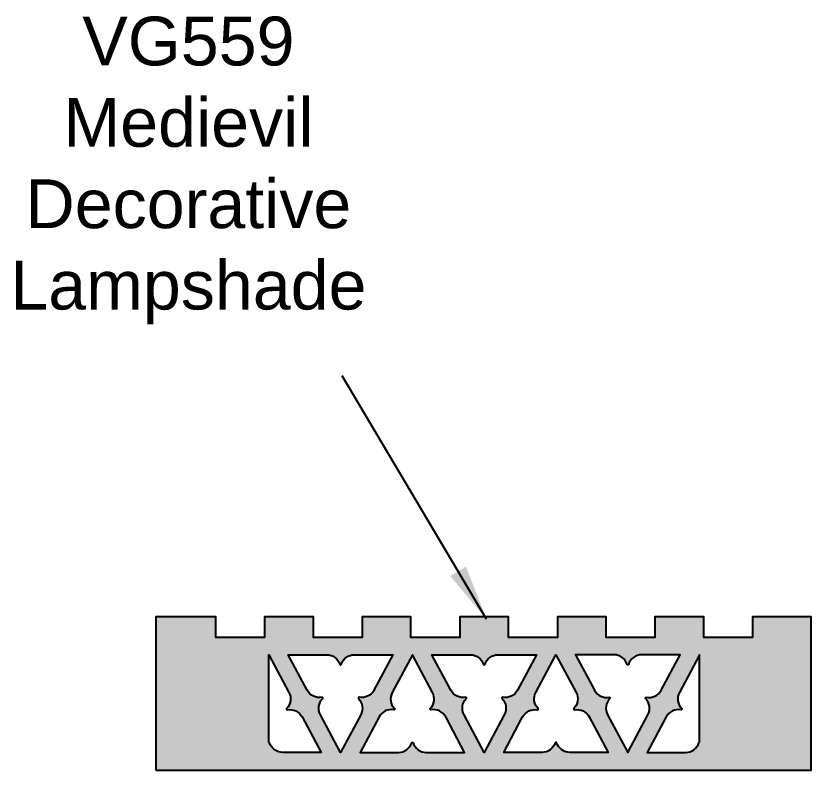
# Model space of a CAD drawing. Header units: millimetres. Extents: x -38686 to 870903, y -23218 to 232707.
# Drawn here: x 15891 to 16462, y 23475 to 24016 of the extents above; entities that cross this region are included whole.
import ezdxf

# ---------------------------------------------------------------- set-up
doc = ezdxf.new("R2010")
doc.units = ezdxf.units.MM
doc.header["$LTSCALE"] = 10
doc.layers.add('42 - Detail Hatch', color=7, linetype='Continuous')
doc.layers.add('44 - Detail Text', color=7, linetype='Continuous')
doc.styles.add('1-20', font='romans.shx', dxfattribs={"width": 0.8, "height": 35})
doc.dimstyles.new('1-20', dxfattribs={"dimtxt": 35, "dimasz": 40, "dimexe": 40, "dimexo": 40, "dimgap": 40, "dimtad": 1, "dimdec": 0, "dimzin": 0, "dimdsep": 46, "dimtxsty": '1-20', "dimblk": 'OBLIQUE', "dimcen": 40, "dimdle": 40, "dimclrd": 251, "dimclre": 251, "dimclrt": 251, "dimadec": 0, "dimazin": 0, "dimtfac": 1, "dimtdec": 0, "dimtix": 1, "dimtmove": 1, "dimatfit": 3, "dimfxl": 1, "dimtolj": 1, "dimtzin": 0, "dimlwd": 25, "dimarcsym": 0})

# ---------------------------------------------------------------- blocks, each defined once
blk = doc.blocks.new('_Oblique')
at = {"color": 0, "linetype": 'ByBlock', "lineweight": -2}
blk.add_line((-0.5, -0.5), (0.5, 0.5), dxfattribs=at)

msp = doc.modelspace()

# ---------------------------------------------------------------- hatches: boundary and pattern name
at = {"layer": '42 - Detail Hatch', "ltscale": 10}
h = msp.add_hatch(color=69, dxfattribs=at)
edge = h.paths.add_edge_path(flags=16)
edge.add_line((16381.7940714387, 23494.93173646908), (16381.7940714387, 23557.63329858778))
edge.add_line((16381.79407143867, 23557.6332985878), (16367.34552012146, 23530.66266946233))
edge.add_arc((16376.16031982176, 23525.94045533718), 10.00000000000577, 151.8214098901242, 224.0686197281488)
edge.add_arc((16368.61599281614, 23518.63750182285), 0.4999999999993581, -100.42579994940331, 44.06861972631913, ccw=False)
edge.add_arc((16366.71589157143, 23508.31085593661), 9.999999999999087, 79.57420005201544, 151.8214098900297)
edge.add_line((16357.90109187115, 23513.03307006176), (16344.29407143867, 23487.6332985878))
edge.add_line((16344.29407143867, 23487.6332985878), (16371.7940714387, 23487.6332985878))
edge.add_arc((16371.79407143869, 23497.63329858779), 9.999999999989086, 270.0000000000521, 342.2472098380289)
edge.add_arc((16381.79407143869, 23494.43173646906), 0.5000000000163562, 89.99999999916622, 162.2472098377981, ccw=False)
edge = h.paths.add_edge_path(flags=16)
edge.add_line((16072.79407143867, 23494.93173646908), (16072.79407143867, 23557.63329858778))
edge.add_line((16072.79407143867, 23557.6332985878), (16087.24262275591, 23530.66266946233))
edge.add_arc((16078.42782305561, 23525.94045533718), 10.00000000000577, -44.06861972814892, 28.178590109875927, ccw=False)
edge.add_arc((16085.97215006121, 23518.63750182285), 0.4999999999914327, 135.9313802722216, 280.4257999478388)
edge.add_arc((16087.8722513059, 23508.31085593661), 9.999999999999087, 28.178590109970287, 100.42579994798461, ccw=False)
edge.add_line((16096.68705100619, 23513.03307006176), (16110.29407143867, 23487.6332985878))
edge.add_line((16110.29407143867, 23487.6332985878), (16082.79407143867, 23487.6332985878))
edge.add_arc((16082.79407143866, 23497.6332985878), 10.00000000000728, 197.7527901620449, 270.00000000003126, ccw=False)
edge.add_arc((16072.79407143866, 23494.43173646908), 0.4999999999958418, 17.75279016032814, 89.99999999916623)
edge = h.paths.add_edge_path(flags=16)
edge.add_arc((16317.11599281614, 23526.62909535274), 0.500000000000013, -44.06861972631913, 100.42579994940331, ccw=False)
edge.add_arc((16324.66031982175, 23519.32614183841), 10.00000000000255, 135.9313802718517, 208.1785901099041)
edge.add_line((16315.84552012146, 23514.60392771327), (16330.29407143867, 23487.6332985878))
edge.add_line((16330.29407143867, 23487.6332985878), (16344.74262275591, 23514.60392771327))
edge.add_arc((16335.92782305562, 23519.3261418384), 9.999999999992712, 331.8214098901314, 404.0686197281624)
edge.add_arc((16343.47215006121, 23526.62909535274), 0.4999999999978003, 79.57420005251709, 224.0686197282324, ccw=False)
edge.add_arc((16345.3722513059, 23536.95574123898), 9.999999999999087, 259.5742000520154, 331.8214098900297)
edge.add_line((16354.18705100619, 23532.23352711383), (16367.79407143867, 23557.6332985878))
edge.add_line((16367.79407143867, 23557.6332985878), (16340.29407143867, 23557.6332985878))
edge.add_arc((16340.29407143866, 23547.63329858779), 10.00000000000728, 89.99999999996874, 162.2472098379551)
edge.add_arc((16330.29407143867, 23550.83486070652), 0.4999999999928632, 197.7527901630281, 342.2472098386871, ccw=False)
edge.add_arc((16320.29407143867, 23547.63329858779), 10.00000000000322, 17.75279016194247, 90.00000000002085)
edge.add_line((16320.29407143867, 23557.6332985878), (16292.79407143867, 23557.6332985878))
edge.add_line((16292.79407143867, 23557.6332985878), (16306.40109187115, 23532.23352711384))
edge.add_arc((16315.21589157144, 23536.95574123899), 10.00000000000428, 208.1785901099041, 280.4257999479156)
edge = h.paths.add_edge_path(flags=16)
edge.add_arc((16137.47215006121, 23526.62909535275), 0.4999999999938018, 79.57420005216125, 224.0686197277784)
edge.add_arc((16129.92782305561, 23519.32614183841), 10.00000000000255, -28.178590109904007, 44.06861972814829, ccw=False)
edge.add_line((16138.74262275591, 23514.60392771327), (16124.29407143867, 23487.6332985878))
edge.add_line((16124.29407143867, 23487.6332985878), (16109.84552012146, 23514.60392771327))
edge.add_arc((16118.66031982175, 23519.3261418384), 9.999999999992712, 135.9313802718376, 208.1785901098686, ccw=False)
edge.add_arc((16111.11599281614, 23526.62909535274), 0.5000000000057256, 315.9313802732269, 460.4257999490474)
edge.add_arc((16109.21589157143, 23536.95574123898), 9.999999999999087, 208.1785901099703, 280.42579994798456, ccw=False)
edge.add_line((16100.40109187115, 23532.23352711383), (16086.79407143867, 23557.6332985878))
edge.add_line((16086.79407143867, 23557.6332985878), (16114.2940714387, 23557.6332985878))
edge.add_arc((16114.29407143869, 23547.63329858781), 9.999999999989086, 17.75279016197112, 89.99999999994787, ccw=False)
edge.add_arc((16124.29407143868, 23550.83486070652), 0.5000000000078314, 197.7527901612015, 342.2472098370833)
edge.add_arc((16134.29407143869, 23547.63329858779), 10.00000000000322, 89.99999999997908, 162.2472098380575, ccw=False)
edge.add_line((16134.2940714387, 23557.6332985878), (16161.79407143867, 23557.6332985878))
edge.add_line((16161.79407143867, 23557.6332985878), (16148.18705100622, 23532.23352711384))
edge.add_arc((16139.37225130591, 23536.95574123901), 10.00000000002741, 259.5742000520251, 331.82140989002505, ccw=False)
edge = h.paths.add_edge_path(flags=16)
edge.add_arc((16265.61599281614, 23518.63750182285), 0.500000000000013, 259.5742000505967, 404.0686197263191)
edge.add_arc((16273.16031982175, 23525.94045533718), 10.00000000000255, 151.8214098900959, 224.0686197281483, ccw=False)
edge.add_line((16264.34552012146, 23530.66266946233), (16278.79407143867, 23557.6332985878))
edge.add_line((16278.79407143867, 23557.6332985878), (16293.24262275591, 23530.66266946233))
edge.add_arc((16284.42782305561, 23525.94045533718), 10.00000000000577, -44.06861972814892, 28.178590109875927, ccw=False)
edge.add_arc((16291.97215006121, 23518.63750182285), 0.4999999999914327, 135.9313802722216, 280.4257999478388)
edge.add_arc((16293.8722513059, 23508.31085593661), 9.999999999999087, 28.178590109970287, 100.42579994798461, ccw=False)
edge.add_line((16302.68705100619, 23513.03307006176), (16316.29407143867, 23487.6332985878))
edge.add_line((16316.29407143867, 23487.6332985878), (16288.79407143867, 23487.6332985878))
edge.add_arc((16288.79407143866, 23497.6332985878), 10.00000000000728, 197.7527901620449, 270.00000000003126, ccw=False)
edge.add_arc((16278.79407143867, 23494.43173646908), 0.4999999999928632, 17.75279016131287, 162.2472098369719)
edge.add_arc((16268.79407143867, 23497.6332985878), 10.00000000000322, 269.99999999997914, 342.24720983805753, ccw=False)
edge.add_line((16268.79407143867, 23487.6332985878), (16241.29407143867, 23487.6332985878))
edge.add_line((16241.29407143867, 23487.6332985878), (16254.90109187115, 23513.03307006175))
edge.add_arc((16263.71589157144, 23508.3108559366), 10.00000000000428, 79.5742000520844, 151.8214098900959, ccw=False)
edge = h.paths.add_edge_path(flags=16)
edge.add_arc((16188.97215006121, 23518.63750182285), 0.4999999999938018, 135.9313802722216, 280.42579994783875, ccw=False)
edge.add_arc((16181.42782305561, 23525.94045533718), 10.00000000000255, 315.9313802718517, 388.178590109904)
edge.add_line((16190.24262275591, 23530.66266946233), (16175.79407143867, 23557.6332985878))
edge.add_line((16175.79407143867, 23557.6332985878), (16161.34552012146, 23530.66266946233))
edge.add_arc((16170.16031982176, 23525.94045533718), 10.00000000000577, 151.8214098901242, 224.0686197281488)
edge.add_arc((16162.61599281614, 23518.63750182285), 0.4999999999993581, -100.42579994940331, 44.06861972631913, ccw=False)
edge.add_arc((16160.71589157143, 23508.31085593661), 9.999999999999087, 79.57420005201544, 151.8214098900297)
edge.add_line((16151.90109187115, 23513.03307006176), (16138.29407143867, 23487.6332985878))
edge.add_line((16138.29407143867, 23487.6332985878), (16165.7940714387, 23487.6332985878))
edge.add_arc((16165.79407143869, 23497.63329858779), 9.999999999989086, 270.0000000000521, 342.2472098380289)
edge.add_arc((16175.79407143868, 23494.43173646907), 0.5000000000078314, 17.75279016291671, 162.2472098387985, ccw=False)
edge.add_arc((16185.79407143869, 23497.6332985878), 10.00000000000322, 197.7527901619425, 270.0000000000209)
edge.add_line((16185.7940714387, 23487.6332985878), (16213.29407143867, 23487.6332985878))
edge.add_line((16213.29407143867, 23487.6332985878), (16199.68705100622, 23513.03307006175))
edge.add_arc((16190.87225130591, 23508.31085593658), 10.00000000002741, 28.17859010997492, 100.4257999479749)
edge = h.paths.add_edge_path(flags=16)
edge.add_arc((16240.47215006121, 23526.62909535275), 0.4999999999938018, 79.57420005216125, 224.0686197277784)
edge.add_arc((16232.92782305561, 23519.32614183841), 10.00000000000255, -28.178590109904007, 44.06861972814829, ccw=False)
edge.add_line((16241.74262275591, 23514.60392771327), (16227.29407143867, 23487.6332985878))
edge.add_line((16227.29407143867, 23487.6332985878), (16212.84552012146, 23514.60392771327))
edge.add_arc((16221.66031982175, 23519.3261418384), 9.999999999992712, 135.9313802718376, 208.1785901098686, ccw=False)
edge.add_arc((16214.11599281614, 23526.62909535274), 0.5000000000057256, 315.9313802732269, 460.4257999490474)
edge.add_arc((16212.21589157143, 23536.95574123898), 9.999999999999087, 208.1785901099703, 280.42579994798456, ccw=False)
edge.add_line((16203.40109187115, 23532.23352711383), (16189.79407143867, 23557.6332985878))
edge.add_line((16189.79407143867, 23557.6332985878), (16217.2940714387, 23557.6332985878))
edge.add_arc((16217.29407143869, 23547.63329858781), 9.999999999989086, 17.75279016197112, 89.99999999994787, ccw=False)
edge.add_arc((16227.29407143868, 23550.83486070652), 0.5000000000078314, 197.7527901612015, 342.2472098370833)
edge.add_arc((16237.29407143869, 23547.63329858779), 10.00000000000322, 89.99999999997908, 162.2472098380575, ccw=False)
edge.add_line((16237.2940714387, 23557.6332985878), (16264.79407143867, 23557.6332985878))
edge.add_line((16264.79407143867, 23557.6332985878), (16251.18705100622, 23532.23352711384))
edge.add_arc((16242.37225130591, 23536.95574123901), 10.00000000002741, 259.5742000520251, 331.82140989002505, ccw=False)
h.paths.add_polyline_path([(15991.79407143867, 23474.93194438872), (16461.79407143867, 23474.93194438872), (16461.79407143867, 23584.93194438872), (16419.79407143867, 23584.93194438872), (16419.79407143867, 23569.93194438872), (16384.79407143867, 23569.93194438872), (16384.79407143867, 23584.93194438872), (16349.79407143867, 23584.93194438872), (16349.79407143867, 23569.93194438872), (16314.79407143867, 23569.93194438872), (16314.79407143867, 23584.93194438872), (16279.79407143867, 23584.93194438872), (16279.79407143867, 23569.93194438872), (16244.79407143867, 23569.93194438872), (16244.79407143867, 23584.93194438872), (16209.79407143867, 23584.93194438872), (16209.79407143867, 23569.93194438872), (16174.79407143867, 23569.93194438872), (16174.79407143867, 23584.93194438872), (16139.79407143867, 23584.93194438872), (16139.79407143867, 23569.93194438872), (16104.79407143867, 23569.93194438872), (16104.79407143867, 23584.93194438872), (16069.79407143867, 23584.93194438872), (16069.79407143867, 23569.93194438872), (16034.79407143867, 23569.93194438872), (16034.79407143867, 23584.93194438872), (15991.79407143867, 23584.93194438872)])

# ---------------------------------------------------------------- linework, layer by layer
at = {"ltscale": 10}
msp.add_lwpolyline([(15991.79407143867, 23474.93194438872), (16461.79407143867, 23474.93194438872), (16461.79407143867, 23584.93194438872), (16419.79407143867, 23584.93194438872), (16419.79407143867, 23569.93194438872), (16384.79407143867, 23569.93194438872), (16384.79407143867, 23584.93194438872), (16349.79407143867, 23584.93194438872), (16349.79407143867, 23569.93194438872), (16314.79407143867, 23569.93194438872), (16314.79407143867, 23584.93194438872), (16279.79407143867, 23584.93194438872), (16279.79407143867, 23569.93194438872), (16244.79407143867, 23569.93194438872), (16244.79407143867, 23584.93194438872), (16209.79407143867, 23584.93194438872), (16209.79407143867, 23569.93194438872), (16174.79407143867, 23569.93194438872), (16174.79407143867, 23584.93194438872), (16139.79407143867, 23584.93194438872), (16139.79407143867, 23569.93194438872), (16104.79407143867, 23569.93194438872), (16104.79407143867, 23584.93194438872), (16069.79407143867, 23584.93194438872), (16069.79407143867, 23569.93194438872), (16034.79407143867, 23569.93194438872), (16034.79407143867, 23584.93194438872), (15991.79407143867, 23584.93194438872), (15991.79407143867, 23474.93194438872)], dxfattribs=at)
for points in [[(16072.79407143867, 23494.93173646908), (16072.79407143867, 23557.63329858778), (16072.79407143867, 23557.6332985878), (16087.24262275591, 23530.66266946233, -0.326112647988146), (16085.61289639428, 23518.985261514, 0.7298437881267328), (16086.06263107286, 23518.14575678065, -0.3261126479881221), (16096.68705100619, 23513.03307006176), (16110.29407143867, 23487.6332985878), (16082.79407143867, 23487.6332985878, -0.3261126479879378), (16073.27026191485, 23494.58419180806, 0.3261126479914561)], [(16137.56263107286, 23527.12084039494, 0.7298437881265667), (16137.11289639428, 23526.2813356616, -0.3261126479882342), (16138.74262275591, 23514.60392771327), (16124.29407143867, 23487.6332985878), (16109.84552012146, 23514.60392771327, -0.326112647988146), (16111.47524648309, 23526.28133566158, 0.7298437881267328), (16111.02551180448, 23527.12084039494, -0.3261126479881221), (16100.40109187115, 23532.23352711383), (16086.79407143867, 23557.6332985878), (16114.2940714387, 23557.6332985878, -0.3261126479879378), (16123.81788096248, 23550.68240536754, 0.7298437881267723), (16124.77026191488, 23550.68240536752, -0.3261126479884175), (16134.2940714387, 23557.6332985878), (16161.79407143867, 23557.6332985878), (16148.18705100622, 23532.23352711384, -0.3261126479880316)], [(16189.06263107286, 23518.14575678065, -0.7298437881265667), (16188.61289639428, 23518.985261514, 0.3261126479882342), (16190.24262275591, 23530.66266946233), (16175.79407143867, 23557.6332985878), (16161.34552012146, 23530.66266946233, 0.326112647988146), (16162.97524648309, 23518.985261514, -0.7298437881267328), (16162.52551180448, 23518.14575678065, 0.3261126479881221), (16151.90109187115, 23513.03307006176), (16138.29407143867, 23487.6332985878), (16165.7940714387, 23487.6332985878, 0.3261126479879378), (16175.31788096248, 23494.58419180806, -0.7298437881267723), (16176.27026191488, 23494.58419180807, 0.3261126479884175), (16185.7940714387, 23487.6332985878), (16213.29407143867, 23487.6332985878), (16199.68705100622, 23513.03307006175, 0.3261126479880316)], [(16240.56263107286, 23527.12084039494, 0.7298437881265667), (16240.11289639428, 23526.2813356616, -0.3261126479882342), (16241.74262275591, 23514.60392771327), (16227.29407143867, 23487.6332985878), (16212.84552012146, 23514.60392771327, -0.326112647988146), (16214.47524648309, 23526.28133566158, 0.7298437881267328), (16214.02551180448, 23527.12084039494, -0.3261126479881221), (16203.40109187115, 23532.23352711383), (16189.79407143867, 23557.6332985878), (16217.2940714387, 23557.6332985878, -0.3261126479879378), (16226.81788096248, 23550.68240536754, 0.7298437881267723), (16227.77026191488, 23550.68240536752, -0.3261126479884175), (16237.2940714387, 23557.6332985878), (16264.79407143867, 23557.6332985878), (16251.18705100622, 23532.23352711384, -0.3261126479880316)], [(16265.52551180448, 23518.14575678065, 0.7298437881265667), (16265.97524648309, 23518.985261514, -0.3261126479882342), (16264.34552012146, 23530.66266946233), (16278.79407143867, 23557.6332985878), (16293.24262275591, 23530.66266946233, -0.326112647988146), (16291.61289639428, 23518.985261514, 0.7298437881267328), (16292.06263107286, 23518.14575678065, -0.3261126479881221), (16302.68705100619, 23513.03307006176), (16316.29407143867, 23487.6332985878), (16288.79407143867, 23487.6332985878, -0.3261126479879378), (16279.27026191485, 23494.58419180806, 0.7298437881267723), (16278.31788096248, 23494.58419180807, -0.3261126479884175), (16268.79407143867, 23487.6332985878), (16241.29407143867, 23487.6332985878), (16254.90109187115, 23513.03307006175, -0.3261126479880316)], [(16317.02551180448, 23527.12084039494, -0.7298437881265667), (16317.47524648309, 23526.2813356616, 0.3261126479882342), (16315.84552012146, 23514.60392771327), (16330.29407143867, 23487.6332985878), (16344.74262275591, 23514.60392771327, 0.326112647988146), (16343.11289639428, 23526.28133566158, -0.7298437881267328), (16343.56263107286, 23527.12084039494, 0.3261126479881221), (16354.18705100619, 23532.23352711383), (16367.79407143867, 23557.6332985878), (16340.29407143867, 23557.6332985878, 0.3261126479879378), (16330.77026191485, 23550.68240536754, -0.7298437881267723), (16329.81788096248, 23550.68240536752, 0.3261126479884175), (16320.29407143867, 23557.6332985878), (16292.79407143867, 23557.6332985878), (16306.40109187115, 23532.23352711384, 0.3261126479880316)], [(16381.7940714387, 23494.93173646908), (16381.7940714387, 23557.63329858778), (16381.79407143867, 23557.6332985878), (16367.34552012146, 23530.66266946233, 0.326112647988146), (16368.97524648309, 23518.985261514, -0.7298437881267328), (16368.52551180448, 23518.14575678065, 0.3261126479881221), (16357.90109187115, 23513.03307006176), (16344.29407143867, 23487.6332985878), (16371.7940714387, 23487.6332985878, 0.3261126479879378), (16381.31788096248, 23494.58419180806, -0.3261126479914561)]]:
    msp.add_lwpolyline(points, format="xyb", close=True, dxfattribs=at)

# ---------------------------------------------------------------- texts
at = {"layer": '44 - Detail Text', "color": 251, "ltscale": 10, "insert": (16215.64964466266, 23794.68196731315), "char_height": 35, "width": 401.0176436222973, "attachment_point": 9, "style": '1-20'}
msp.add_mtext('\\pxqc;{\\fArial|b0|i0|c0|p34;\\W1;\\C3;VG559 \\PMedievil Decorative Lampshade}', dxfattribs=at)

# ---------------------------------------------------------------- leaders
at = {"layer": '44 - Detail Text', "ltscale": 10}
msp.add_leader([(16229.00224810734, 23583.08344385208), (16125.54094411288, 23757.64825172718)], dimstyle='1-20', override={"dimgap": 40, "dimtad": 0}, dxfattribs=at)

doc.saveas('drawing.dxf')
